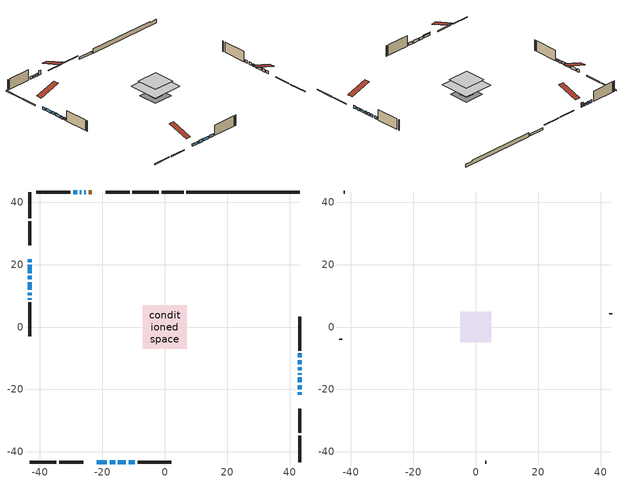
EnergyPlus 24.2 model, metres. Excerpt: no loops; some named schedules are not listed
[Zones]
conditioned space
 floor adiabatic (Floor2 construction): -1.94,-1.94 -1.94,1.94 1.94,1.94 1.94,-1.94 z1.14
 floor adiabatic (AdiabaticFloorConstruction): -7,-7 -7,7 7,7 7,-7 z3.58
 floor foundation (Slab1 construction): -4.55,-4.55 -4.55,4.55 4.55,4.55 4.55,-4.55 z-0.84
 floor foundation (Slab2 construction): -1.94,-1.94 -1.94,1.94 1.94,1.94 1.94,-1.94 z-0.65
 wall outside (RimJoist1 construction): -1.88,43.2 -10.34,43.2 / -43.2,-43.2 -34.74,-43.2 / -43.2,43.2 -43.2,34.74 / 43.2,-43.2 43.2,-34.74 z1.14:1.44
 wall outside (RimJoist2 construction): -11.27,43.2 -18.92,43.2 / -33.81,-43.2 -26.16,-43.2 / -43.2,33.81 -43.2,26.16 / 43.2,-33.81 43.2,-26.16 z1.14:1.44
 wall outside (AdiabaticWallConstruction 1): -23.32,43.2 -24.38,43.2 z1.14:3.17
 wall outside (AdiabaticWallConstruction): -43.2,21.76 -43.2,20.79 / -43.2,19.86 -43.2,17.27 / -43.2,16.35 -43.2,15.31 / -25.31,43.2 -25.75,43.2 / 43.2,-21.76 43.2,-20.83 / 43.2,-19.9 43.2,-18.66 / -17.63,-43.2 -15.9,-43.2 / -43.2,14.38 -43.2,11.9 / -43.2,10.98 -43.2,10.2 / -43.2,9.28 -43.2,8.8 / 43.2,-15.2 43.2,-14.72 / -26.68,43.2 -27.15,43.2 / -14.98,-43.2 -12.44,-43.2 / -28.08,43.2 -29.35,43.2 / 43.2,-13.8 43.2,-12.9 / 43.2,-11.97 43.2,-10.68 / 43.2,-9.75 43.2,-8.48 / -11.51,-43.2 -9.58,-43.2 z1.14:2.36; 43.2,-17.73 43.2,-16.13 / -21.76,-43.2 -18.56,-43.2 z1.14:2.11
 wall outside (Wall1 construction): -30.27,43.2 -41.05,43.2 / -8.65,-43.2 2.13,-43.2 / -43.2,7.87 -43.2,-2.91 / 43.2,-7.55 43.2,3.23 z1.14:6.02
 wall foundation (FoundationWall1 construction): 6.93,43.2,-0.84 6.93,43.2,1.14 39.57,43.2,1.14 39.57,43.2,0.66 43.2,43.2,0.66 43.2,43.2,-0.84
 wall foundation (FoundationWall2 construction): 6,43.2 -0.95,43.2 z-0.65:0.35
 window (WindowConstruction 16): -43.2,21.76 -43.2,20.79 z1.14:2.36
 window (WindowConstruction 6): -43.2,19.86 -43.2,17.27 z1.14:2.36
 window (WindowConstruction 7): -43.2,16.34 -43.2,15.31 z1.14:2.36
 window (WindowConstruction 8): -25.31,43.2 -25.75,43.2 z1.14:2.36
 window (WindowConstruction 9): 43.2,-21.76 43.2,-20.83 z1.14:2.36
 window (WindowConstruction 10): 43.2,-19.9 43.2,-18.66 z1.14:2.36
 window (WindowConstruction 11): 43.2,-17.73 43.2,-16.13 z1.14:2.11
 window (WindowConstruction 12): -21.76,-43.2 -18.56,-43.2 z1.14:2.11
 window (WindowConstruction 13): -17.63,-43.2 -15.91,-43.2 z1.14:2.36
 window (WindowConstruction 14): -43.2,14.38 -43.2,11.9 z1.14:2.36
 window (WindowConstruction 15): -43.2,10.98 -43.2,10.2 z1.14:2.36
 window (WindowConstruction 17): -43.2,9.27 -43.2,8.8 z1.14:2.36
 window (WindowConstruction 18): 43.2,-15.2 43.2,-14.73 z1.14:2.36
 window (WindowConstruction 19): -26.68,43.2 -27.15,43.2 z1.14:2.36
 window (WindowConstruction): -14.98,-43.2 -12.44,-43.2 z1.14:2.36
 window (WindowConstruction 1): -28.08,43.2 -29.35,43.2 z1.14:2.36
 window (WindowConstruction 2): 43.2,-13.8 43.2,-12.9 z1.14:2.36
 window (WindowConstruction 3): 43.2,-11.97 43.2,-10.68 z1.14:2.36
 window (WindowConstruction 4): 43.2,-9.75 43.2,-8.48 z1.14:2.36
 window (WindowConstruction 5): -11.51,-43.2 -9.58,-43.2 z1.14:2.36
 door (Door): -23.32,43.2 -24.38,43.2 z1.14:3.17
 ceiling adiabatic (AdiabaticFloorConstruction): 7,-7 7,7 -7,7 -7,-7 z3.58
attic - vented
 floor to conditioned space (Floor1 construction Reversed): -4.95,-4.95 -4.95,4.95 4.95,4.95 4.95,-4.95 z6.02
 wall outside (Wall3 construction): -41.98,43.2 -42.27,43.2 / 3.06,-43.2 3.35,-43.2 / -43.2,-3.84 -43.2,-4.13 / 43.2,4.16 43.2,4.45 z1.14:6.02
 roof outside (Roof1 construction): -22.39,43.2,6.02 -22.39,33.56,9.23 -19.85,33.56,9.23 -19.85,43.2,6.02; -22.69,-43.2,6.02 -22.69,-33.56,9.23 -25.23,-33.56,9.23 -25.23,-43.2,6.02; -43.2,22.69,6.02 -33.56,22.69,9.23 -33.56,25.23,9.23 -43.2,25.23,6.02; 43.2,-22.69,6.02 33.56,-22.69,9.23 33.56,-25.23,9.23 43.2,-25.23,6.02
shading: 43.2,-15.95 43.2,-17.91 43.57,-17.91 43.57,-15.95 z2.29; -18.32,-43.2 -22,-43.2 -22,-43.57 -18.32,-43.57 z2.35
[Building]
Building 1: Terrain=Suburbs
[Site:Location]
Toronto Intl AP_ON: Latitude {deg}=43.68; Longitude {deg}=-79.63; Time Zone {hr}=-5; Elevation {m}=173; Keep Site Location Information=Yes
[Site:GroundTemperature:Shallow]
4.59119, 2.66285, 2.50842, 3.42352, 7.09712, 10.7536, 13.9236, 15.9317, 16.1023, 14.4691, 11.3799, 7.83558
[Site:WaterMainsTemperature]
Calculation Method=Schedule; Temperature Schedule=mains temperature schedule
[Material] Roughness=Rough; Thermal Absorptance=0.9
Name | Thickness {m} | Conductivity {W/m-K} | Density {kg/m3} | Specific Heat {J/kg-K} | Solar Absorptance | Visible Absorptance
asphalt or fiberglass shingles | 0.00635 | 0.162714 | 1121.4 | 1465.45 | 0.4 | 0.4
ceiling loosefill ins | 0.169333 | 0.0480833 | 16.02 | 1046.75 | 0.7 | 0.7
ceiling stud and cavity | 0.1397 | 0.104254 | 65.682 | 1177.47 | 0.7 | 0.7
concrete 4.0 in. | 0.1016 | 1.803125 | 2242.8 | 837.4 | 0.7 | 0.7
concrete 8.0 in. | 0.2032 | 1.803125 | 2242.8 | 837.4 | 0.7 | 0.7
door material | 0.04445 | 0.053851 | 512.64 | 1214.23 | 0.7 | 0.7
exterior vertical ins | 0.00139922 | 0.029427 | 32.04 | 1214.23 | 0.7 | 0.7
floor covering | 0.0127 | 0.0433444 | 54.468 | 1339.84 | 0.6 | 0.6
floor rigid ins | 0.051816 | 0.029427 | 32.04 | 1214.23 | 0.7 | 0.7
floor rigid ins 1; wall rigid ins | 0.512978 | 0.029427 | 32.04 | 1214.23 | 0.7 | 0.7
floor stud and cavity | 0.1397 | 0.0918368 | 92.3553 | 1139.71 | 0.7 | 0.7
floor stud and cavity 1 | 0.1397 | 1.75129 | 37.0049 | 1207.88 | 0.7 | 0.7
furniture material conditioned space 1 | 0.1524 | 0.115458 | 640.8 | 1214.23 | 0.6 | 0.6
gypsum board | 0.0127 | 0.160291 | 801 | 837.4 | 0.6 | 0.6
gypsum board 1 | 0.0127 | 0.160291 | 801 | 837.4 | 0.7 | 0.7
osb sheathing 0.5 in. | 0.0127 | 0.115458 | 512.64 | 1214.23 | 0.7 | 0.7
osb sheathing 0.75 in. | 0.01905 | 0.115458 | 512.64 | 1214.23 | 0.7 | 0.7
rim joist stud and cavity | 0.0508 | 0.177588 | 50.32683 | 1063.81 | 0.6 | 0.6
rim joist stud and cavity 1 | 0.0508 | 0.126838 | 50.32683 | 1063.81 | 0.6 | 0.6
wall stud and cavity | 0.1397 | 0.268041 | 139.0536 | 1170.24 | 0.7 | 0.7
wall stud and cavity 1 | 0.0889 | 6.9971 | 50.32683 | 1063.81 | 0.6 | 0.6
wall stud and cavity 2 | 0.0889 | 0.380278 | 52.3479 | 1209.89 | 0.7 | 0.7
wall stud and cavity 3 | 0.0889 | 0.391764 | 83.0341 | 1211.67 | 0.7 | 0.7
wood siding | 0.0254 | 0.102417 | 544.68 | 1172.36 | 0.4 | 0.4
wood siding 1 | 0.00254 | 0.102417 | 544.68 | 1172.36 | 0.4 | 0.4
wood siding 2; wood siding 3; wood siding 4 | 0.0254 | 0.102417 | 544.68 | 1172.36 | 0.7 | 0.7
[WindowMaterial:SimpleGlazingSystem]
Name | U-Factor {W/m2-K} | Solar Heat Gain Coefficient
WindowMaterial | 5.26862 | 0.65
WindowMaterial 1 | 2.99855 | 0.54
WindowMaterial 10 | 3.003662 | 0.52
WindowMaterial 11 | 3.09565 | 0.61
WindowMaterial 12 | 3.03773 | 0.47
WindowMaterial 13 | 2.319463 | 0.4
WindowMaterial 14 | 4.942699 | 0.57
WindowMaterial 2 | 2.97073 | 0.57
WindowMaterial 3 | 2.972433 | 0.57
WindowMaterial 4 | 2.90203 | 0.68
WindowMaterial 5 | 5.14938 | 0.62
WindowMaterial 6 | 4.64631 | 0.52
WindowMaterial 7 | 2.99287 | 0.54
WindowMaterial 8 | 2.97357 | 0.57
WindowMaterial 9 | 2.95653 | 0.6
[Construction]
AdiabaticFloorConstruction: floor stud and cavity 1, floor rigid ins 1, osb sheathing 0.75 in., floor covering
AdiabaticWallConstruction: wood siding 3, wall rigid ins, wall stud and cavity 2, gypsum board
AdiabaticWallConstruction 1: wood siding 4, wall rigid ins, wall stud and cavity 2, gypsum board
Door: door material
Floor1 construction Reversed: gypsum board, ceiling stud and cavity, ceiling loosefill ins
Floor2 construction: floor stud and cavity, floor rigid ins, osb sheathing 0.75 in., floor covering
FoundationWall1 construction: concrete 8.0 in.
FoundationWall2 construction: concrete 8.0 in., gypsum board 1
furniture construction conditioned space 1: furniture material conditioned space 1
PartitionWallConstruction: gypsum board, wall stud and cavity 3, gypsum board
RimJoist1 construction: wood siding 2, rim joist stud and cavity
RimJoist2 construction: wood siding 2, rim joist stud and cavity 1
Roof1 construction: asphalt or fiberglass shingles
Slab1 construction; Slab2 construction: concrete 4.0 in.
Wall1 construction: wood siding, osb sheathing 0.5 in., wall stud and cavity, gypsum board
Wall3 construction: wood siding 1, wall stud and cavity 1
WindowConstruction; WindowConstruction 1; WindowConstruction 11; WindowConstruction 12: WindowMaterial
WindowConstruction 10; WindowConstruction 14: WindowMaterial 8
WindowConstruction 13: WindowMaterial 9
WindowConstruction 15: WindowMaterial 10
WindowConstruction 16: WindowMaterial 11
WindowConstruction 17: WindowMaterial 12
WindowConstruction 18: WindowMaterial 13
WindowConstruction 19: WindowMaterial 14
WindowConstruction 2: WindowMaterial 1
WindowConstruction 3; WindowConstruction 6: WindowMaterial 2
WindowConstruction 4: WindowMaterial 3
WindowConstruction 5: WindowMaterial 4
WindowConstruction 7: WindowMaterial 5
WindowConstruction 8: WindowMaterial 6
WindowConstruction 9: WindowMaterial 7
[Zone] Multiplier=1; Part of Total Floor Area=Yes
Name | Volume {m3}
attic - vented | 51.1393
conditioned space | 692.9
[Space]
Name | Zone | Volume {m3}
attic - vented 1 | attic - vented | 51.1393
conditioned space 1 | conditioned space | 692.9
[ZoneInfiltration:EffectiveLeakageArea]
infil attic - vented 1: Zone or Space=attic - vented 1; Schedule=Always On Discrete; Effective Air Leakage Area {cm2}=4055.59; Stack Coefficient=0.000562635; Wind Coefficient=1.60263e-05
[ZoneMixing]
whole house fan mix: Zone or Space=attic - vented; Schedule=Always On Continuous; Design Flow Rate Calculation Method=Flow/Zone; Design Flow Rate {m3/s}=0; Source Zone or Space=conditioned space
[SurfaceProperty:ExposedFoundationPerimeter] Exposed Perimeter Calculation Method=TotalExposedPerimeter
Name | Total Exposed Perimeter {m}
Slab1 | 36.271
Slab2 | 6.94901
[InternalMass] Zone or ZoneList=conditioned space; Space or SpaceList=conditioned space 1
Name | Construction | Surface Area {m2}
furniture mass conditioned space 1 | furniture construction conditioned space 1 | 123.546
partition wall mass | PartitionWallConstruction | 293.867
[Lights]
interior lighting: Zone or ZoneList or Space or SpaceList=conditioned space 1; Schedule=interior lighting schedule; Design Level Calculation Method=LightingLevel; Lighting Level {W}=343.2; Return Air Fraction=0; Fraction Radiant=0.6; Fraction Visible=0.2; Fraction Replaceable=1
[People]
occupants: Zone or ZoneList or Space or SpaceList=conditioned space 1; Number of People Schedule=occupants schedule; Number of People Calculation Method=People; Number of People=3; Fraction Radiant=0.314171; Sensible Heat Fraction=0.56303; Activity Level Schedule=occupants activity schedule; Carbon Dioxide Generation Rate {m3/s-W}=0; Enable ASHRAE 55 Comfort Warnings=No; Mean Radiant Temperature Calculation Type=EnclosureAveraged
[ElectricEquipment] Zone or ZoneList or Space or SpaceList=conditioned space 1; Design Level Calculation Method=EquipmentLevel
Name | Schedule | Design Level {W} | Fraction Latent | Fraction Radiant | Fraction Lost
clothes dryer | clothes dryer schedule | 140.772 | 0.015 | 0.081 | 0.85
clothes washer | clothes washer schedule | 32.1985 | 0.03 | 0.162 | 0.7
cooking range | cooking range schedule | 215.147 | 0.08 | 0.432 | 0.2
dishwasher | dishwasher schedule | 66.8632 | 0.3 | 0.18 | 0.4
fridge | fridge schedule | 72.9452 | 0 | 0.6 | 0
mech vent house fan | mech vent house fan schedule | 0 | 0 | 0 | 1
mech vent house fan cfis | mech vent house fan cfis schedule | 0 | 0 | 0 | 0
misc plug loads | misc plug loads schedule | 494.7 | 0.045 | 0.513 | 0.1
whole house fan | Always On Discrete | 0 | 0 | 0 | 1
[OtherEquipment] Zone or ZoneList or Space or SpaceList=conditioned space 1; Design Level Calculation Method=EquipmentLevel
Name | Fuel Type | Schedule | Design Level {W} | Fraction Latent | Fraction Radiant | Fraction Lost
clothes dryer 1 | Electricity | clothes dryer schedule | 0 | 0.015 | 0.081 | 0.85
cooking range 1 | Electricity | cooking range schedule | 0 | 0.08 | 0.432 | 0.2
general water use latent | None | general water use schedule | 62.594 | 1 | 0 | 0
general water use sensible | None | general water use schedule | -61.6891 | 0 | 0.6 | 0
mech vent house fan latent load | None | Always On Discrete | 0 | 1 | 0 | 0
mech vent house fan sensible load | None | Always On Discrete | 0 | 0 | 0 | 0
water heater energy adjustment1 | NaturalGas | Always On Discrete | 0.01 | 0 | 0 | 1
[ZoneInfiltration:DesignFlowRate] Zone or ZoneList or Space or SpaceList=conditioned space 1; Schedule=Always On Discrete; Design Flow Rate Calculation Method=Flow/Zone; Design Flow Rate {m3/s}=0
infil flow; natural vent flow; whole house fan flow
[Foundation:Kiva] Initial Indoor Air Temperature {C}=18; Wall Depth Below Slab {m}=0.2032
Name | Wall Height Above Grade {m} | Custom Block Material Name 1 | Custom Block Depth 1 {m} | Custom Block X Position 1 {m} | Custom Block Z Position 1 {m}
Foundation Kiva 1 | 1.14001
Foundation Kiva 2 | 0.350002 | exterior vertical ins | 0.999988 | 0.2159 | 0
[Foundation:Kiva:Settings]
Soil Conductivity {W/m-K}=0.849921; Soil Density {kg/m3}=1842.3; Soil Specific Heat {J/kg-K}=418.7; Ground Solar Absorptivity=0.9; Ground Thermal Absorptivity=0.9; Ground Surface Roughness {m}=0.03; Far-Field Width {m}=40; Deep-Ground Boundary Condition=ZeroFlux; Deep-Ground Depth {m}=40; Minimum Cell Dimension {m}=0.2; Maximum Cell Growth Coefficient=3; Simulation Timestep=Timestep
[Exterior:Lights]
exterior lighting: Schedule=exterior lighting schedule; Design Level {W}=75.6
[Schedule:Constant]
Name | Hourly Value
Always On Continuous; mech vent house fan schedule; mech vent house fan cfis schedule; Always On Discrete | 1
occupants activity schedule | 117.228
fridge schedule | 0
[Schedule:Week:Daily]
interior lighting schedule Week Rule - Jan1-Jan27: interior lighting schedule day, interior lighting schedule day, interior lighting schedule day, interior lighting schedule day, interior lighting schedule day, interior lighting schedule day, interior lighting schedule day, interior lighting schedule default day, interior lighting schedule default day, interior lighting schedule default day, interior lighting schedule default day, interior lighting schedule default day
interior lighting schedule Week Rule - Jan28-Feb3: interior lighting schedule day, interior lighting schedule day, interior lighting schedule day, interior lighting schedule day, interior lighting schedule day 1, interior lighting schedule day 1, interior lighting schedule day 1, interior lighting schedule default day, interior lighting schedule default day, interior lighting schedule default day, interior lighting schedule default day, interior lighting schedule default day
interior lighting schedule Week Rule - Feb4-Feb24: interior lighting schedule day 1, interior lighting schedule day 1, interior lighting schedule day 1, interior lighting schedule day 1, interior lighting schedule day 1, interior lighting schedule day 1, interior lighting schedule day 1, interior lighting schedule default day, interior lighting schedule default day, interior lighting schedule default day, interior lighting schedule default day, interior lighting schedule default day
interior lighting schedule Week Rule - Feb25-Mar3: interior lighting schedule day 1, interior lighting schedule day 1, interior lighting schedule day 1, interior lighting schedule day 1, interior lighting schedule day 2, interior lighting schedule day 2, interior lighting schedule day 2, interior lighting schedule default day, interior lighting schedule default day, interior lighting schedule default day, interior lighting schedule default day, interior lighting schedule default day
interior lighting schedule Week Rule - Mar4-Mar31: interior lighting schedule day 2, interior lighting schedule day 2, interior lighting schedule day 2, interior lighting schedule day 2, interior lighting schedule day 2, interior lighting schedule day 2, interior lighting schedule day 2, interior lighting schedule default day, interior lighting schedule default day, interior lighting schedule default day, interior lighting schedule default day, interior lighting schedule default day
interior lighting schedule Week Rule - Apr1-Apr28: interior lighting schedule day 3, interior lighting schedule day 3, interior lighting schedule day 3, interior lighting schedule day 3, interior lighting schedule day 3, interior lighting schedule day 3, interior lighting schedule day 3, interior lighting schedule default day, interior lighting schedule default day, interior lighting schedule default day, interior lighting schedule default day, interior lighting schedule default day
interior lighting schedule Week Rule - Apr29-May5: interior lighting schedule day 3, interior lighting schedule day 3, interior lighting schedule day 4, interior lighting schedule day 4, interior lighting schedule day 4, interior lighting schedule day 4, interior lighting schedule day 4, interior lighting schedule default day, interior lighting schedule default day, interior lighting schedule default day, interior lighting schedule default day, interior lighting schedule default day
interior lighting schedule Week Rule - May6-May26: interior lighting schedule day 4, interior lighting schedule day 4, interior lighting schedule day 4, interior lighting schedule day 4, interior lighting schedule day 4, interior lighting schedule day 4, interior lighting schedule day 4, interior lighting schedule default day, interior lighting schedule default day, interior lighting schedule default day, interior lighting schedule default day, interior lighting schedule default day
interior lighting schedule Week Rule - May27-Jun2: interior lighting schedule day 4, interior lighting schedule day 4, interior lighting schedule day 4, interior lighting schedule day 4, interior lighting schedule day 4, interior lighting schedule day 5, interior lighting schedule day 5, interior lighting schedule default day, interior lighting schedule default day, interior lighting schedule default day, interior lighting schedule default day, interior lighting schedule default day
interior lighting schedule Week Rule - Jun3-Jun30: interior lighting schedule day 5, interior lighting schedule day 5, interior lighting schedule day 5, interior lighting schedule day 5, interior lighting schedule day 5, interior lighting schedule day 5, interior lighting schedule day 5, interior lighting schedule default day, interior lighting schedule default day, interior lighting schedule default day, interior lighting schedule default day, interior lighting schedule default day
interior lighting schedule Week Rule - Jul1-Jul28: interior lighting schedule day 6, interior lighting schedule day 6, interior lighting schedule day 6, interior lighting schedule day 6, interior lighting schedule day 6, interior lighting schedule day 6, interior lighting schedule day 6, interior lighting schedule default day, interior lighting schedule default day, interior lighting schedule default day, interior lighting schedule default day, interior lighting schedule default day
interior lighting schedule Week Rule - Jul29-Aug4: interior lighting schedule day 6, interior lighting schedule day 6, interior lighting schedule day 6, interior lighting schedule day 7, interior lighting schedule day 7, interior lighting schedule day 7, interior lighting schedule day 7, interior lighting schedule default day, interior lighting schedule default day, interior lighting schedule default day, interior lighting schedule default day, interior lighting schedule default day
interior lighting schedule Week Rule - Aug5-Aug25: interior lighting schedule day 7, interior lighting schedule day 7, interior lighting schedule day 7, interior lighting schedule day 7, interior lighting schedule day 7, interior lighting schedule day 7, interior lighting schedule day 7, interior lighting schedule default day, interior lighting schedule default day, interior lighting schedule default day, interior lighting schedule default day, interior lighting schedule default day
interior lighting schedule Week Rule - Aug26-Sep1: interior lighting schedule day 7, interior lighting schedule day 7, interior lighting schedule day 7, interior lighting schedule day 7, interior lighting schedule day 7, interior lighting schedule day 7, interior lighting schedule day 8, interior lighting schedule default day, interior lighting schedule default day, interior lighting schedule default day, interior lighting schedule default day, interior lighting schedule default day
interior lighting schedule Week Rule - Sep2-Sep29: interior lighting schedule day 8, interior lighting schedule day 8, interior lighting schedule day 8, interior lighting schedule day 8, interior lighting schedule day 8, interior lighting schedule day 8, interior lighting schedule day 8, interior lighting schedule default day, interior lighting schedule default day, interior lighting schedule default day, interior lighting schedule default day, interior lighting schedule default day
interior lighting schedule Week Rule - Sep30-Oct6: interior lighting schedule day 8, interior lighting schedule day 9, interior lighting schedule day 9, interior lighting schedule day 9, interior lighting schedule day 9, interior lighting schedule day 9, interior lighting schedule day 9, interior lighting schedule default day, interior lighting schedule default day, interior lighting schedule default day, interior lighting schedule default day, interior lighting schedule default day
interior lighting schedule Week Rule - Oct7-Oct27: interior lighting schedule day 9, interior lighting schedule day 9, interior lighting schedule day 9, interior lighting schedule day 9, interior lighting schedule day 9, interior lighting schedule day 9, interior lighting schedule day 9, interior lighting schedule default day, interior lighting schedule default day, interior lighting schedule default day, interior lighting schedule default day, interior lighting schedule default day
interior lighting schedule Week Rule - Oct28-Nov3: interior lighting schedule day 9, interior lighting schedule day 9, interior lighting schedule day 9, interior lighting schedule day 9, interior lighting schedule day 10, interior lighting schedule day 10, interior lighting schedule day 10, interior lighting schedule default day, interior lighting schedule default day, interior lighting schedule default day, interior lighting schedule default day, interior lighting schedule default day
interior lighting schedule Week Rule - Nov4-Nov24: interior lighting schedule day 10, interior lighting schedule day 10, interior lighting schedule day 10, interior lighting schedule day 10, interior lighting schedule day 10, interior lighting schedule day 10, interior lighting schedule day 10, interior lighting schedule default day, interior lighting schedule default day, interior lighting schedule default day, interior lighting schedule default day, interior lighting schedule default day
interior lighting schedule Week Rule - Nov25-Dec1: interior lighting schedule day 10, interior lighting schedule day 10, interior lighting schedule day 10, interior lighting schedule day 10, interior lighting schedule day 10, interior lighting schedule day 10, interior lighting schedule day 11, interior lighting schedule default day, interior lighting schedule default day, interior lighting schedule default day, interior lighting schedule default day, interior lighting schedule default day
interior lighting schedule Week Rule - Dec2-Dec31: interior lighting schedule day 11, interior lighting schedule day 11, interior lighting schedule day 11, interior lighting schedule day 11, interior lighting schedule day 11, interior lighting schedule day 11, interior lighting schedule day 11, interior lighting schedule default day, interior lighting schedule default day, interior lighting schedule default day, interior lighting schedule default day, interior lighting schedule default day
occupants schedule Week Rule - Jan1-Dec31: occupants schedule day, occupants schedule day, occupants schedule day, occupants schedule day, occupants schedule day, occupants schedule day, occupants schedule day, occupants schedule default day, occupants schedule default day, occupants schedule default day, occupants schedule default day, occupants schedule default day
clothes dryer schedule Week Rule - Jan1-Dec31: clothes dryer schedule day, clothes dryer schedule day, clothes dryer schedule day, clothes dryer schedule day, clothes dryer schedule day, clothes dryer schedule day, clothes dryer schedule day, clothes dryer schedule default day, clothes dryer schedule default day, clothes dryer schedule default day, clothes dryer schedule default day, clothes dryer schedule default day
clothes washer schedule Week Rule - Jan1-Dec31: clothes washer schedule day, clothes washer schedule day, clothes washer schedule day, clothes washer schedule day, clothes washer schedule day, clothes washer schedule day, clothes washer schedule day, clothes washer schedule default day, clothes washer schedule default day, clothes washer schedule default day, clothes washer schedule default day, clothes washer schedule default day
cooking range schedule Week Rule - Jan1-Dec31: cooking range schedule day, cooking range schedule day, cooking range schedule day, cooking range schedule day, cooking range schedule day, cooking range schedule day, cooking range schedule day, cooking range schedule default day, cooking range schedule default day, cooking range schedule default day, cooking range schedule default day, cooking range schedule default day
dishwasher schedule Week Rule - Jan1-Dec31: dishwasher schedule day, dishwasher schedule day, dishwasher schedule day, dishwasher schedule day, dishwasher schedule day, dishwasher schedule day, dishwasher schedule day, dishwasher schedule default day, dishwasher schedule default day, dishwasher schedule default day, dishwasher schedule default day, dishwasher schedule default day
misc plug loads schedule Week Rule - Jan1-Dec31: misc plug loads schedule day, misc plug loads schedule day, misc plug loads schedule day, misc plug loads schedule day, misc plug loads schedule day, misc plug loads schedule day, misc plug loads schedule day, misc plug loads schedule default day, misc plug loads schedule default day, misc plug loads schedule default day, misc plug loads schedule default day, misc plug loads schedule default day
general water use schedule Week Rule - Jan1-Dec31: general water use schedule day, general water use schedule day, general water use schedule day, general water use schedule day, general water use schedule day, general water use schedule day, general water use schedule day, general water use schedule default day, general water use schedule default day, general water use schedule default day, general water use schedule default day, general water use schedule default day
exterior lighting schedule Week Rule - Jan1-Jan27: exterior lighting schedule day, exterior lighting schedule day, exterior lighting schedule day, exterior lighting schedule day, exterior lighting schedule day, exterior lighting schedule day, exterior lighting schedule day, exterior lighting schedule default day, exterior lighting schedule default day, exterior lighting schedule default day, exterior lighting schedule default day, exterior lighting schedule default day
exterior lighting schedule Week Rule - Jan28-Feb3: exterior lighting schedule day, exterior lighting schedule day, exterior lighting schedule day, exterior lighting schedule day, exterior lighting schedule day 1, exterior lighting schedule day 1, exterior lighting schedule day 1, exterior lighting schedule default day, exterior lighting schedule default day, exterior lighting schedule default day, exterior lighting schedule default day, exterior lighting schedule default day
exterior lighting schedule Week Rule - Feb4-Feb24: exterior lighting schedule day 1, exterior lighting schedule day 1, exterior lighting schedule day 1, exterior lighting schedule day 1, exterior lighting schedule day 1, exterior lighting schedule day 1, exterior lighting schedule day 1, exterior lighting schedule default day, exterior lighting schedule default day, exterior lighting schedule default day, exterior lighting schedule default day, exterior lighting schedule default day
exterior lighting schedule Week Rule - Feb25-Mar3: exterior lighting schedule day 1, exterior lighting schedule day 1, exterior lighting schedule day 1, exterior lighting schedule day 1, exterior lighting schedule day 2, exterior lighting schedule day 2, exterior lighting schedule day 2, exterior lighting schedule default day, exterior lighting schedule default day, exterior lighting schedule default day, exterior lighting schedule default day, exterior lighting schedule default day
exterior lighting schedule Week Rule - Mar4-Mar31: exterior lighting schedule day 2, exterior lighting schedule day 2, exterior lighting schedule day 2, exterior lighting schedule day 2, exterior lighting schedule day 2, exterior lighting schedule day 2, exterior lighting schedule day 2, exterior lighting schedule default day, exterior lighting schedule default day, exterior lighting schedule default day, exterior lighting schedule default day, exterior lighting schedule default day
exterior lighting schedule Week Rule - Apr1-Apr28: exterior lighting schedule day 3, exterior lighting schedule day 3, exterior lighting schedule day 3, exterior lighting schedule day 3, exterior lighting schedule day 3, exterior lighting schedule day 3, exterior lighting schedule day 3, exterior lighting schedule default day, exterior lighting schedule default day, exterior lighting schedule default day, exterior lighting schedule default day, exterior lighting schedule default day
exterior lighting schedule Week Rule - Apr29-May5: exterior lighting schedule day 3, exterior lighting schedule day 3, exterior lighting schedule day 4, exterior lighting schedule day 4, exterior lighting schedule day 4, exterior lighting schedule day 4, exterior lighting schedule day 4, exterior lighting schedule default day, exterior lighting schedule default day, exterior lighting schedule default day, exterior lighting schedule default day, exterior lighting schedule default day
exterior lighting schedule Week Rule - May6-May26: exterior lighting schedule day 4, exterior lighting schedule day 4, exterior lighting schedule day 4, exterior lighting schedule day 4, exterior lighting schedule day 4, exterior lighting schedule day 4, exterior lighting schedule day 4, exterior lighting schedule default day, exterior lighting schedule default day, exterior lighting schedule default day, exterior lighting schedule default day, exterior lighting schedule default day
exterior lighting schedule Week Rule - May27-Jun2: exterior lighting schedule day 4, exterior lighting schedule day 4, exterior lighting schedule day 4, exterior lighting schedule day 4, exterior lighting schedule day 4, exterior lighting schedule day 5, exterior lighting schedule day 5, exterior lighting schedule default day, exterior lighting schedule default day, exterior lighting schedule default day, exterior lighting schedule default day, exterior lighting schedule default day
exterior lighting schedule Week Rule - Jun3-Jun30: exterior lighting schedule day 5, exterior lighting schedule day 5, exterior lighting schedule day 5, exterior lighting schedule day 5, exterior lighting schedule day 5, exterior lighting schedule day 5, exterior lighting schedule day 5, exterior lighting schedule default day, exterior lighting schedule default day, exterior lighting schedule default day, exterior lighting schedule default day, exterior lighting schedule default day
exterior lighting schedule Week Rule - Jul1-Jul28: exterior lighting schedule day 6, exterior lighting schedule day 6, exterior lighting schedule day 6, exterior lighting schedule day 6, exterior lighting schedule day 6, exterior lighting schedule day 6, exterior lighting schedule day 6, exterior lighting schedule default day, exterior lighting schedule default day, exterior lighting schedule default day, exterior lighting schedule default day, exterior lighting schedule default day
exterior lighting schedule Week Rule - Jul29-Aug4: exterior lighting schedule day 6, exterior lighting schedule day 6, exterior lighting schedule day 6, exterior lighting schedule day 7, exterior lighting schedule day 7, exterior lighting schedule day 7, exterior lighting schedule day 7, exterior lighting schedule default day, exterior lighting schedule default day, exterior lighting schedule default day, exterior lighting schedule default day, exterior lighting schedule default day
exterior lighting schedule Week Rule - Aug5-Aug25: exterior lighting schedule day 7, exterior lighting schedule day 7, exterior lighting schedule day 7, exterior lighting schedule day 7, exterior lighting schedule day 7, exterior lighting schedule day 7, exterior lighting schedule day 7, exterior lighting schedule default day, exterior lighting schedule default day, exterior lighting schedule default day, exterior lighting schedule default day, exterior lighting schedule default day
exterior lighting schedule Week Rule - Aug26-Sep1: exterior lighting schedule day 7, exterior lighting schedule day 7, exterior lighting schedule day 7, exterior lighting schedule day 7, exterior lighting schedule day 7, exterior lighting schedule day 7, exterior lighting schedule day 8, exterior lighting schedule default day, exterior lighting schedule default day, exterior lighting schedule default day, exterior lighting schedule default day, exterior lighting schedule default day
exterior lighting schedule Week Rule - Sep2-Sep29: exterior lighting schedule day 8, exterior lighting schedule day 8, exterior lighting schedule day 8, exterior lighting schedule day 8, exterior lighting schedule day 8, exterior lighting schedule day 8, exterior lighting schedule day 8, exterior lighting schedule default day, exterior lighting schedule default day, exterior lighting schedule default day, exterior lighting schedule default day, exterior lighting schedule default day
exterior lighting schedule Week Rule - Sep30-Oct6: exterior lighting schedule day 8, exterior lighting schedule day 9, exterior lighting schedule day 9, exterior lighting schedule day 9, exterior lighting schedule day 9, exterior lighting schedule day 9, exterior lighting schedule day 9, exterior lighting schedule default day, exterior lighting schedule default day, exterior lighting schedule default day, exterior lighting schedule default day, exterior lighting schedule default day
exterior lighting schedule Week Rule - Oct7-Oct27: exterior lighting schedule day 9, exterior lighting schedule day 9, exterior lighting schedule day 9, exterior lighting schedule day 9, exterior lighting schedule day 9, exterior lighting schedule day 9, exterior lighting schedule day 9, exterior lighting schedule default day, exterior lighting schedule default day, exterior lighting schedule default day, exterior lighting schedule default day, exterior lighting schedule default day
exterior lighting schedule Week Rule - Oct28-Nov3: exterior lighting schedule day 9, exterior lighting schedule day 9, exterior lighting schedule day 9, exterior lighting schedule day 9, exterior lighting schedule day 10, exterior lighting schedule day 10, exterior lighting schedule day 10, exterior lighting schedule default day, exterior lighting schedule default day, exterior lighting schedule default day, exterior lighting schedule default day, exterior lighting schedule default day
exterior lighting schedule Week Rule - Nov4-Nov24: exterior lighting schedule day 10, exterior lighting schedule day 10, exterior lighting schedule day 10, exterior lighting schedule day 10, exterior lighting schedule day 10, exterior lighting schedule day 10, exterior lighting schedule day 10, exterior lighting schedule default day, exterior lighting schedule default day, exterior lighting schedule default day, exterior lighting schedule default day, exterior lighting schedule default day
exterior lighting schedule Week Rule - Nov25-Dec1: exterior lighting schedule day 10, exterior lighting schedule day 10, exterior lighting schedule day 10, exterior lighting schedule day 10, exterior lighting schedule day 10, exterior lighting schedule day 10, exterior lighting schedule day 11, exterior lighting schedule default day, exterior lighting schedule default day, exterior lighting schedule default day, exterior lighting schedule default day, exterior lighting schedule default day
[Schedule:Year]
interior lighting schedule: interior lighting schedule Week Rule - Jan1-Jan27, 1, 1, 1, 27, interior lighting schedule Week Rule - Jan28-Feb3, 1, 28, 2, 3, interior lighting schedule Week Rule - Feb4-Feb24, 2, 4, 2, 24, interior lighting schedule Week Rule - Feb25-Mar3, 2, 25, 3, 3, interior lighting schedule Week Rule - Mar4-Mar31, 3, 4, 3, 31, interior lighting schedule Week Rule - Apr1-Apr28, 4, 1, 4, 28, interior lighting schedule Week Rule - Apr29-May5, 4, 29, 5, 5, interior lighting schedule Week Rule - May6-May26, 5, 6, 5, 26, interior lighting schedule Week Rule - May27-Jun2, 5, 27, 6, 2, interior lighting schedule Week Rule - Jun3-Jun30, 6, 3, 6, 30, interior lighting schedule Week Rule - Jul1-Jul28, 7, 1, 7, 28, interior lighting schedule Week Rule - Jul29-Aug4, 7, 29, 8, 4, interior lighting schedule Week Rule - Aug5-Aug25, 8, 5, 8, 25, interior lighting schedule Week Rule - Aug26-Sep1, 8, 26, 9, 1, interior lighting schedule Week Rule - Sep2-Sep29, 9, 2, 9, 29, interior lighting schedule Week Rule - Sep30-Oct6, 9, 30, 10, 6, interior lighting schedule Week Rule - Oct7-Oct27, 10, 7, 10, 27, interior lighting schedule Week Rule - Oct28-Nov3, 10, 28, 11, 3, interior lighting schedule Week Rule - Nov4-Nov24, 11, 4, 11, 24, interior lighting schedule Week Rule - Nov25-Dec1, 11, 25, 12, 1, interior lighting schedule Week Rule - Dec2-Dec31, 12, 2, 12, 31
occupants schedule: occupants schedule Week Rule - Jan1-Dec31, 1, 1, 12, 31
clothes dryer schedule: clothes dryer schedule Week Rule - Jan1-Dec31, 1, 1, 12, 31
clothes washer schedule: clothes washer schedule Week Rule - Jan1-Dec31, 1, 1, 12, 31
cooking range schedule: cooking range schedule Week Rule - Jan1-Dec31, 1, 1, 12, 31
dishwasher schedule: dishwasher schedule Week Rule - Jan1-Dec31, 1, 1, 12, 31
misc plug loads schedule: misc plug loads schedule Week Rule - Jan1-Dec31, 1, 1, 12, 31
general water use schedule: general water use schedule Week Rule - Jan1-Dec31, 1, 1, 12, 31
exterior lighting schedule: exterior lighting schedule Week Rule - Jan1-Jan27, 1, 1, 1, 27, exterior lighting schedule Week Rule - Jan28-Feb3, 1, 28, 2, 3, exterior lighting schedule Week Rule - Feb4-Feb24, 2, 4, 2, 24, exterior lighting schedule Week Rule - Feb25-Mar3, 2, 25, 3, 3, exterior lighting schedule Week Rule - Mar4-Mar31, 3, 4, 3, 31, exterior lighting schedule Week Rule - Apr1-Apr28, 4, 1, 4, 28, exterior lighting schedule Week Rule - Apr29-May5, 4, 29, 5, 5, exterior lighting schedule Week Rule - May6-May26, 5, 6, 5, 26, exterior lighting schedule Week Rule - May27-Jun2, 5, 27, 6, 2, exterior lighting schedule Week Rule - Jun3-Jun30, 6, 3, 6, 30, exterior lighting schedule Week Rule - Jul1-Jul28, 7, 1, 7, 28, exterior lighting schedule Week Rule - Jul29-Aug4, 7, 29, 8, 4, exterior lighting schedule Week Rule - Aug5-Aug25, 8, 5, 8, 25, exterior lighting schedule Week Rule - Aug26-Sep1, 8, 26, 9, 1, exterior lighting schedule Week Rule - Sep2-Sep29, 9, 2, 9, 29, exterior lighting schedule Week Rule - Sep30-Oct6, 9, 30, 10, 6, exterior lighting schedule Week Rule - Oct7-Oct27, 10, 7, 10, 27, exterior lighting schedule Week Rule - Oct28-Nov3, 10, 28, 11, 3, exterior lighting schedule Week Rule - Nov4-Nov24, 11, 4, 11, 24, exterior lighting schedule Week Rule - Nov25-Dec1, 11, 25, 12, 1, exterior lighting schedule Week Rule - Dec2-Dec31, 12, 2, 12, 31
[Schedule:Compact]
mains temperature schedule: Through: 01/01, For: AllDays, Until: 24:00, 8.43722, Through: 01/02, For: AllDays, Until: 24:00, 8.37111, Through: 01/03, For: AllDays, Until: 24:00, 8.30611, Through: 01/04, For: AllDays, Until: 24:00, 8.24222, Through: 01/05, For: AllDays, Until: 24:00, 8.17944, Through: 01/06, For: AllDays, Until: 24:00, 8.11833, Through: 01/07, For: AllDays, Until: 24:00, 8.05833, Through: 01/08, For: AllDays, Until: 24:00, 7.99944, Through: 01/09, For: AllDays, Until: 24:00, 7.94222, Through: 01/10, For: AllDays, Until: 24:00, 7.88611, Through: 01/11, For: AllDays, Until: 24:00, 7.83167, Through: 01/12, For: AllDays, Until: 24:00, 7.77833, Through: 01/13, For: AllDays, Until: 24:00, 7.72611, Through: 01/14, For: AllDays, Until: 24:00, 7.67556, Through: 01/15, For: AllDays, Until: 24:00, 7.62667, Through: 01/16, For: AllDays, Until: 24:00, 7.57889, Through: 01/17, For: AllDays, Until: 24:00, 7.53278, Through: 01/18, For: AllDays, Until: 24:00, 7.48778, Through: 01/19, For: AllDays, Until: 24:00, 7.44444, Through: 01/20, For: AllDays, Until: 24:00, 7.40278, Through: 01/21, For: AllDays, Until: 24:00, 7.36278, Through: 01/22, For: AllDays, Until: 24:00, 7.32389, Through: 01/23, For: AllDays, Until: 24:00, 7.28667, Through: 01/24, For: AllDays, Until: 24:00, 7.25056, Through: 01/25, For: AllDays, Until: 24:00, 7.21667, Through: 01/26, For: AllDays, Until: 24:00, 7.18389, Through: 01/27, For: AllDays, Until: 24:00, 7.15278, Through: 01/28, For: AllDays, Until: 24:00, 7.12333, Through: 01/29, For: AllDays, Until: 24:00, 7.09556, Through: 01/30, For: AllDays, Until: 24:00, 7.06944, Through: 01/31, For: AllDays, Until: 24:00, 7.04444, Through: 02/01, For: AllDays, Until: 24:00, 7.02167, Through: 02/02, For: AllDays, Until: 24:00, 7, Through: 02/03, For: AllDays, Until: 24:00, 6.98, Through: 02/04, For: AllDays, Until: 24:00, 6.96222, Through: 02/05, For: AllDays, Until: 24:00, 6.94556, Through: 02/06, For: AllDays, Until: 24:00, 6.93056, Through: 02/07, For: AllDays, Until: 24:00, 6.91722, Through: 02/08, For: AllDays, Until: 24:00, 6.90556, Through: 02/09, For: AllDays, Until: 24:00, 6.89556, Through: 02/10, For: AllDays, Until: 24:00, 6.88722, Through: 02/11, For: AllDays, Until: 24:00, 6.88056, Through: 02/12, For: AllDays, Until: 24:00, 6.875, Through: 02/13, For: AllDays, Until: 24:00, 6.87167, Through: 02/14, For: AllDays, Until: 24:00, 6.87, Through: 02/15, For: AllDays, Until: 24:00, 6.87, Through: 02/16, For: AllDays, Until: 24:00, 6.87167, Through: 02/17, For: AllDays, Until: 24:00, 6.875, Through: 02/18, For: AllDays, Until: 24:00, 6.88, Through: 02/19, For: AllDays, Until: 24:00, 6.88611, Through: 02/20, For: AllDays, Until: 24:00, 6.89444, Through: 02/21, For: AllDays, Until: 24:00, 6.90444, Through: 02/22, For: AllDays, Until: 24:00, 6.91611, Through: 02/23, For: AllDays, Until: 24:00, 6.92889, Through: 02/24, For: AllDays, Until: 24:00, 6.94389, Through: 02/25, For: AllDays, Until: 24:00, 6.96056, Through: 02/26, For: AllDays, Until: 24:00, 6.97833, Through: 02/27, For: AllDays, Until: 24:00, 6.99833, Through: 02/28, For: AllDays, Until: 24:00, 7.01944, Through: 03/01, For: AllDays, Until: 24:00, 7.04222, Through: 03/02, For: AllDays, Until: 24:00, 7.06667, Through: 03/03, For: AllDays, Until: 24:00, 7.09278, Through: 03/04, For: AllDays, Until: 24:00, 7.12056, Through: 03/05, For: AllDays, Until: 24:00, 7.15, Through: 03/06, For: AllDays, Until: 24:00, 7.18111, Through: 03/07, For: AllDays, Until: 24:00, 7.21333, Through: 03/08, For: AllDays, Until: 24:00, 7.24722, Through: 03/09, For: AllDays, Until: 24:00, 7.28278, Through: 03/10, For: AllDays, Until: 24:00, 7.32, Through: 03/11, For: AllDays, Until: 24:00, 7.35889, Through: 03/12, For: AllDays, Until: 24:00, 7.39889, Through: 03/13, For: AllDays, Until: 24:00, 7.44056, Through: 03/14, For: AllDays, Until: 24:00, 7.48389, Through: 03/15, For: AllDays, Until: 24:00, 7.52833, Through: 03/16, For: AllDays, Until: 24:00, 7.57444, Through: 03/17, For: AllDays, Until: 24:00, 7.62222, Through: 03/18, For: AllDays, Until: 24:00, 7.67111, Through: 03/19, For: AllDays, Until: 24:00, 7.72111, Through: 03/20, For: AllDays, Until: 24:00, 7.77333, Through: 03/21, For: AllDays, Until: 24:00, 7.82611, Through: 03/22, For: AllDays, Until: 24:00, 7.88111, Through: 03/23, For: AllDays, Until: 24:00, 7.93667, Through: 03/24, For: AllDays, Until: 24:00, 7.99389, Through: 03/25, For: AllDays, Until: 24:00, 8.05278, Through: 03/26, For: AllDays, Until: 24:00, 8.11278, Through: 03/27, For: AllDays, Until: 24:00, 8.17389, Through: 03/28, For: AllDays, Until: 24:00, 8.23611, Through: 03/29, For: AllDays, Until: 24:00, 8.3, Through: 03/30, For: AllDays, Until: 24:00, 8.365, Through: 03/31, For: AllDays, Until: 24:00, 8.43111, Through: 04/01, For: AllDays, Until: 24:00, 8.49833, Through: 04/02, For: AllDays, Until: 24:00, 8.56722, Through: 04/03, For: AllDays, Until: 24:00, 8.63667, Through: 04/04, For: AllDays, Until: 24:00, 8.70778, Through: 04/05, For: AllDays, Until: 24:00, 8.77944, Through: 04/06, For: AllDays, Until: 24:00, 8.85278, Through: 04/07, For: AllDays, Until: 24:00, 8.92667, Through: 04/08, For: AllDays, Until: 24:00, 9.00222, Through: 04/09, For: AllDays, Until: 24:00, 9.07833, Through: 04/10, For: AllDays, Until: 24:00, 9.15556, Through: 04/11, For: AllDays, Until: 24:00, 9.23389, Through: 04/12, For: AllDays, Until: 24:00, 9.31278, Through: 04/13, For: AllDays, Until: 24:00, 9.39278, Through: 04/14, For: AllDays, Until: 24:00, 9.47389, Through: 04/15, For: AllDays, Until: 24:00, 9.55611, Through: 04/16, For: AllDays, Until: 24:00, 9.63833, Through: 04/17, For: AllDays, Until: 24:00, 9.72222, Through: 04/18, For: AllDays, Until: 24:00, 9.80667, Through: 04/19, For: AllDays, Until: 24:00, 9.89167, Through: 04/20, For: AllDays, Until: 24:00, 9.97778, Through: 04/21, For: AllDays, Until: 24:00, 10.0644, Through: 04/22, For: AllDays, Until: 24:00, 10.1517, Through: 04/23, For: AllDays, Until: 24:00, 10.24, Through: 04/24, For: AllDays, Until: 24:00, 10.3289, Through: 04/25, For: AllDays, Until: 24:00, 10.4183, Through: 04/26, For: AllDays, Until: 24:00, 10.5083, Through: 04/27, For: AllDays, Until: 24:00, 10.5989, Through: 04/28, For: AllDays, Until: 24:00, 10.69, Through: 04/29, For: AllDays, Until: 24:00, 10.7817, Through: 04/30, For: AllDays, Until: 24:00, 10.8739, Through: 05/01, For: AllDays, Until: 24:00, 10.9667, Through: 05/02, For: AllDays, Until: 24:00, 11.0594, Through: 05/03, For: AllDays, Until: 24:00, 11.1533, Through: 05/04, For: AllDays, Until: 24:00, 11.2472, Through: 05/05, For: AllDays, Until: 24:00, 11.3411, Through: 05/06, For: AllDays, Until: 24:00, 11.4361, Through: 05/07, For: AllDays, Until: 24:00, 11.5306, Through: 05/08, For: AllDays, Until: 24:00, 11.6261, Through: 05/09, For: AllDays, Until: 24:00, 11.7217, Through: 05/10, For: AllDays, Until: 24:00, 11.8172, Through: 05/11, For: AllDays, Until: 24:00, 11.9128, Through: 05/12, For: AllDays, Until: 24:00, 12.0089, Through: 05/13, For: AllDays, Until: 24:00, 12.105, Through: 05/14, For: AllDays, Until: 24:00, 12.2017, Through: 05/15, For: AllDays, Until: 24:00, 12.2978, Through: 05/16, For: AllDays, Until: 24:00, 12.3944, Through: 05/17, For: AllDays, Until: 24:00, 12.4906, Through: 05/18, For: AllDays, Until: 24:00, 12.5872, Through: 05/19, For: AllDays, Until: 24:00, 12.6833, Through: 05/20, For: AllDays, Until: 24:00, 12.78, Through: 05/21, For: AllDays, Until: 24:00, 12.8761, Through: 05/22, For: AllDays, Until: 24:00, 12.9722, Through: 05/23, For: AllDays, Until: 24:00, 13.0683, Through: 05/24, For: AllDays, Until: 24:00, 13.1639, Through: 05/25, For: AllDays, Until: 24:00, 13.2594, Through: 05/26, For: AllDays, Until: 24:00, 13.355, Through: 05/27, For: AllDays, Until: 24:00, 13.45, Through: 05/28, For: AllDays, Until: 24:00, 13.545, Through: 05/29, For: AllDays, Until: 24:00, 13.6394, Through: 05/30, For: AllDays, Until: 24:00, 13.7333, Through: 05/31, For: AllDays, Until: 24:00, 13.8272, Through: 06/01, For: AllDays, Until: 24:00, 13.9206, Through: 06/02, For: AllDays, Until: 24:00, 14.0139, Through: 06/03, For: AllDays, Until: 24:00, 14.1061, Through: 06/04, For: AllDays, Until: 24:00, 14.1983, Through: 06/05, For: AllDays, Until: 24:00, 14.2894, Through: 06/06, For: AllDays, Until: 24:00, 14.3806, Through: 06/07, For: AllDays, Until: 24:00, 14.4711, Through: 06/08, For: AllDays, Until: 24:00, 14.5606, Through: 06/09, For: AllDays, Until: 24:00, 14.65, Through: 06/10, For: AllDays, Until: 24:00, 14.7383, Through: 06/11, For: AllDays, Until: 24:00, 14.8267, Through: 06/12, For: AllDays, Until: 24:00, 14.9133, Through: 06/13, For: AllDays, Until: 24:00, 15, Through: 06/14, For: AllDays, Until: 24:00, 15.0856, Through: 06/15, For: AllDays, Until: 24:00, 15.1706, Through: 06/16, For: AllDays, Until: 24:00, 15.255, Through: 06/17, For: AllDays, Until: 24:00, 15.3383, Through: 06/18, For: AllDays, Until: 24:00, 15.4206, Through: 06/19, For: AllDays, Until: 24:00, 15.5022, Through: 06/20, For: AllDays, Until: 24:00, 15.5828, Through: 06/21, For: AllDays, Until: 24:00, 15.6628, Through: 06/22, For: AllDays, Until: 24:00, 15.7417, Through: 06/23, For: AllDays, Until: 24:00, 15.8194, Through: 06/24, For: AllDays, Until: 24:00, 15.8961, Through: 06/25, For: AllDays, Until: 24:00, 15.9722, Through: 06/26, For: AllDays, Until: 24:00, 16.0467, Through: 06/27, For: AllDays, Until: 24:00, 16.1206, Through: 06/28, For: AllDays, Until: 24:00, 16.1933, Through: 06/29, For: AllDays, Until: 24:00, 16.265, Through: 06/30, For: AllDays, Until: 24:00, 16.3356, Through: 07/01, For: AllDays, Until: 24:00, 16.4044, Through: 07/02, For: AllDays, Until: 24:00, 16.4728, Through: 07/03, For: AllDays, Until: 24:00, 16.54, Through: 07/04, For: AllDays, Until: 24:00, 16.6056, Through: 07/05, For: AllDays, Until: 24:00, 16.67, Through: 07/06, For: AllDays, Until: 24:00, 16.7333, Through: 07/07, For: AllDays, Until: 24:00, 16.7956, Through: 07/08, For: AllDays, Until: 24:00, 16.8561, Through: 07/09, For: AllDays, Until: 24:00, 16.9156, Through: 07/10, For: AllDays, Until: 24:00, 16.9739, Through: 07/11, For: AllDays, Until: 24:00, 17.0306, Through: 07/12, For: AllDays, Until: 24:00, 17.0861, Through: 07/13, For: AllDays, Until: 24:00, 17.14, Through: 07/14, For: AllDays, Until: 24:00, 17.1928, Through: 07/15, For: AllDays, Until: 24:00, 17.2439, Through: 07/16, For: AllDays, Until: 24:00, 17.2939, Through: 07/17, For: AllDays, Until: 24:00, 17.3422, Through: 07/18, For: AllDays, Until: 24:00, 17.3894, Through: 07/19, For: AllDays, Until: 24:00, 17.435, Through: 07/20, For: AllDays, Until: 24:00, 17.4794, Through: 07/21, For: AllDays, Until: 24:00, 17.5217, Through: 07/22, For: AllDays, Until: 24:00, 17.5628, Through: 07/23, For: AllDays, Until: 24:00, 17.6028, Through: 07/24, For: AllDays, Until: 24:00, 17.6406, Through: 07/25, For: AllDays, Until: 24:00, 17.6772, Through: 07/26, For: AllDays, Until: 24:00, 17.7122, Through: 07/27, For: AllDays, Until: 24:00, 17.7456, Through: 07/28, For: AllDays, Until: 24:00, 17.7778, Through: 07/29, For: AllDays, Until: 24:00, 17.8078, Through: 07/30, For: AllDays, Until: 24:00, 17.8367, Through: 07/31, For: AllDays, Until: 24:00, 17.8639, Through: 08/01, For: AllDays, Until: 24:00, 17.8894, Through: 08/02, For: AllDays, Until: 24:00, 17.9133, Through: 08/03, For: AllDays, Until: 24:00, 17.9361, Through: 08/04, For: AllDays, Until: 24:00, 17.9567, Through: 08/05, For: AllDays, Until: 24:00, 17.9756, Through: 08/06, For: AllDays, Until: 24:00, 17.9933, Through: 08/07, For: AllDays, Until: 24:00, 18.0089, Through: 08/08, For: AllDays, Until: 24:00, 18.0233, Through: 08/09, For: AllDays, Until: 24:00, 18.0361, Through: 08/10, For: AllDays, Until: 24:00, 18.0467, Through: 08/11, For: AllDays, Until: 24:00, 18.0561, Through: 08/12, For: AllDays, Until: 24:00, 18.0639, Through: 08/13, For: AllDays, Until: 24:00, 18.07, Through: 08/14, For: AllDays, Until: 24:00, 18.0739, Through: 08/15, For: AllDays, Until: 24:00, 18.0767, Through: 08/16, For: AllDays, Until: 24:00, 18.0778, Through: 08/17, For: AllDays, Until: 24:00, 18.0772, Through: 08/18, For: AllDays, Until: 24:00, 18.075, Through: 08/19, For: AllDays, Until: 24:00, 18.0706, Through: 08/20, For: AllDays, Until: 24:00, 18.065, Through: 08/21, For: AllDays, Until: 24:00, 18.0578, Through: 08/22, For: AllDays, Until: 24:00, 18.0489, Through: 08/23, For: AllDays, Until: 24:00, 18.0383, Through: 08/24, For: AllDays, Until: 24:00, 18.0261, Through: 08/25, For: AllDays, Until: 24:00, 18.0122, Through: 08/26, For: AllDays, Until: 24:00, 17.9967, Through: 08/27, For: AllDays, Until: 24:00, 17.9794, Through: 08/28, For: AllDays, Until: 24:00, 17.9606, Through: 08/29, For: AllDays, Until: 24:00, 17.9406, Through: 08/30, For: AllDays, Until: 24:00, 17.9183, Through: 08/31, For: AllDays, Until: 24:00, 17.8944, Through: 09/01, For: AllDays, Until: 24:00, 17.8694, Through: 09/02, For: AllDays, Until: 24:00, 17.8428, Through: 09/03, For: AllDays, Until: 24:00, 17.8139, Through: 09/04, For: AllDays, Until: 24:00, 17.7839, Through: 09/05, For: AllDays, Until: 24:00, 17.7522, Through: 09/06, For: AllDays, Until: 24:00, 17.7194, Through: 09/07, For: AllDays, Until: 24:00, 17.6844, Through: 09/08, For: AllDays, Until: 24:00, 17.6483, Through: 09/09, For: AllDays, Until: 24:00, 17.6106, Through: 09/10, For: AllDays, Until: 24:00, 17.5711, Through: 09/11, For: AllDays, Until: 24:00, 17.5306, Through: 09/12, For: AllDays, Until: 24:00, 17.4883, Through: 09/13, For: AllDays, Until: 24:00, 17.4444, Through: 09/14, For: AllDays, Until: 24:00, 17.3989, Through: 09/15, For: AllDays, Until: 24:00, 17.3522, Through: 09/16, For: AllDays, Until: 24:00, 17.3039, Through: 09/17, For: AllDays, Until: 24:00, 17.2544, Through: 09/18, For: AllDays, Until: 24:00, 17.2033, Through: 09/19, For: AllDays, Until: 24:00, 17.1511, Through: 09/20, For: AllDays, Until: 24:00, 17.0972, Through: 09/21, For: AllDays, Until: 24:00, 17.0422, Through: 09/22, For: AllDays, Until: 24:00, 16.9856, Through: 09/23, For: AllDays, Until: 24:00, 16.9278, Through: 09/24, For: AllDays, Until: 24:00, 16.8683, Through: 09/25, For: AllDays, Until: 24:00, 16.8078, Through: 09/26, For: AllDays, Until: 24:00, 16.7461, Through: 09/27, For: AllDays, Until: 24:00, 16.6833, Through: 09/28, For: AllDays, Until: 24:00, 16.6189, Through: 09/29, For: AllDays, Until: 24:00, 16.5533, Through: 09/30, For: AllDays, Until: 24:00, 16.4867, Through: 10/01, For: AllDays, Until: 24:00, 16.4189, Through: 10/02, For: AllDays, Until: 24:00, 16.3494, Through: 10/03, For: AllDays, Until: 24:00, 16.2794, Through: 10/04, For: AllDays, Until: 24:00, 16.2083, Through: 10/05, For: AllDays, Until: 24:00, 16.1356, Through: 10/06, For: AllDays, Until: 24:00, 16.0622, Through: 10/07, For: AllDays, Until: 24:00, 15.9878, Through: 10/08, For: AllDays, Until: 24:00, 15.9117, Through: 10/09, For: AllDays, Until: 24:00, 15.835, Through: 10/10, For: AllDays, Until: 24:00, 15.7578, Through: 10/11, For: AllDays, Until: 24:00, 15.6789, Through: 10/12, For: AllDays, Until: 24:00, 15.5994, Through: 10/13, For: AllDays, Until: 24:00, 15.5189, Through: 10/14, For: AllDays, Until: 24:00, 15.4372, Through: 10/15, For: AllDays, Until: 24:00, 15.355, Through: 10/16, For: AllDays, Until: 24:00, 15.2722, Through: 10/17, For: AllDays, Until: 24:00, 15.1878, Through: 10/18, For: AllDays, Until: 24:00, 15.1033, Through: 10/19, For: AllDays, Until: 24:00, 15.0178, Through: 10/20, For: AllDays, Until: 24:00, 14.9317, Through: 10/21, For: AllDays, Until: 24:00, 14.8444, Through: 10/22, For: AllDays, Until: 24:00, 14.7567, Through: 10/23, For: AllDays, Until: 24:00, 14.6683, Through: 10/24, For: AllDays, Until: 24:00, 14.5794, Through: 10/25, For: AllDays, Until: 24:00, 14.4894, Through: 10/26, For: AllDays, Until: 24:00, 14.3994, Through: 10/27, For: AllDays, Until: 24:00, 14.3083, Through: 10/28, For: AllDays, Until: 24:00, 14.2172, Through: 10/29, For: AllDays, Until: 24:00, 14.125, Through: 10/30, For: AllDays, Until: 24:00, 14.0328, Through: 10/31, For: AllDays, Until: 24:00, 13.94, Through: 11/01, For: AllDays, Until: 24:00, 13.8467, Through: 11/02, For: AllDays, Until: 24:00, 13.7528, Through: 11/03, For: AllDays, Until: 24:00, 13.6589, Through: 11/04, For: AllDays, Until: 24:00, 13.5644, Through: 11/05, For: AllDays, Until: 24:00, 13.4694, Through: 11/06, For: AllDays, Until: 24:00, 13.3744, Through: 11/07, For: AllDays, Until: 24:00, 13.2794, Through: 11/08, For: AllDays, Until: 24:00, 13.1839, Through: 11/09, For: AllDays, Until: 24:00, 13.0878, Through: 11/10, For: AllDays, Until: 24:00, 12.9922, Through: 11/11, For: AllDays, Until: 24:00, 12.8961, Through: 11/12, For: AllDays, Until: 24:00, 12.7994, Through: 11/13, For: AllDays, Until: 24:00, 12.7033, Through: 11/14, For: AllDays, Until: 24:00, 12.6072, Through: 11/15, For: AllDays, Until: 24:00, 12.5106, Through: 11/16, For: AllDays, Until: 24:00, 12.4139, Through: 11/17, For: AllDays, Until: 24:00, 12.3178, Through: 11/18, For: AllDays, Until: 24:00, 12.2211, Through: 11/19, For: AllDays, Until: 24:00, 12.125, Through: 11/20, For: AllDays, Until: 24:00, 12.0289, Through: 11/21, For: AllDays, Until: 24:00, 11.9328, Through: 11/22, For: AllDays, Until: 24:00, 11.8367, Through: 11/23, For: AllDays, Until: 24:00, 11.7411, Through: 11/24, For: AllDays, Until: 24:00, 11.6456, Through: 11/25, For: AllDays, Until: 24:00, 11.5506, Through: 11/26, For: AllDays, Until: 24:00, 11.4556, Through: 11/27, For: AllDays, Until: 24:00, 11.3606, Through: 11/28, For: AllDays, Until: 24:00, 11.2667, Through: 11/29, For: AllDays, Until: 24:00, 11.1722, Through: 11/30, For: AllDays, Until: 24:00, 11.0789, Through: 12/01, For: AllDays, Until: 24:00, 10.9856, Through: 12/02, For: AllDays, Until: 24:00, 10.8928, Through: 12/03, For: AllDays, Until: 24:00, 10.8006, Through: 12/04, For: AllDays, Until: 24:00, 10.7089, Through: 12/05, For: AllDays, Until: 24:00, 10.6178, Through: 12/06, For: AllDays, Until: 24:00, 10.5267, Through: 12/07, For: AllDays, Until: 24:00, 10.4367, Through: 12/08, For: AllDays, Until: 24:00, 10.3472, Through: 12/09, For: AllDays, Until: 24:00, 10.2583, Through: 12/10, For: AllDays, Until: 24:00, 10.17, Through: 12/11, For: AllDays, Until: 24:00, 10.0822, Through: 12/12, For: AllDays, Until: 24:00, 9.99556, Through: 12/13, For: AllDays, Until: 24:00, 9.90944, Through: 12/14, For: AllDays, Until: 24:00, 9.82389, Through: 12/15, For: AllDays, Until: 24:00, 9.73944, Through: 12/16, For: AllDays, Until: 24:00, 9.65556, Through: 12/17, For: AllDays, Until: 24:00, 9.57278, Through: 12/18, For: AllDays, Until: 24:00, 9.49056, Through: 12/19, For: AllDays, Until: 24:00, 9.40944, Through: 12/20, For: AllDays, Until: 24:00, 9.32944, Through: 12/21, For: AllDays, Until: 24:00, 9.25, Through: 12/22, For: AllDays, Until: 24:00, 9.17167, Through: 12/23, For: AllDays, Until: 24:00, 9.09389, Through: 12/24, For: AllDays, Until: 24:00, 9.01778, Through: 12/25, For: AllDays, Until: 24:00, 8.94222, Through: 12/26, For: AllDays, Until: 24:00, 8.86778, Through: 12/27, For: AllDays, Until: 24:00, 8.79444, Through: 12/28, For: AllDays, Until: 24:00, 8.72222, Through: 12/29, For: AllDays, Until: 24:00, 8.65111, Through: 12/30, For: AllDays, Until: 24:00, 8.58167, Through: 12/31, For: AllDays, Until: 24:00, 8.51278
